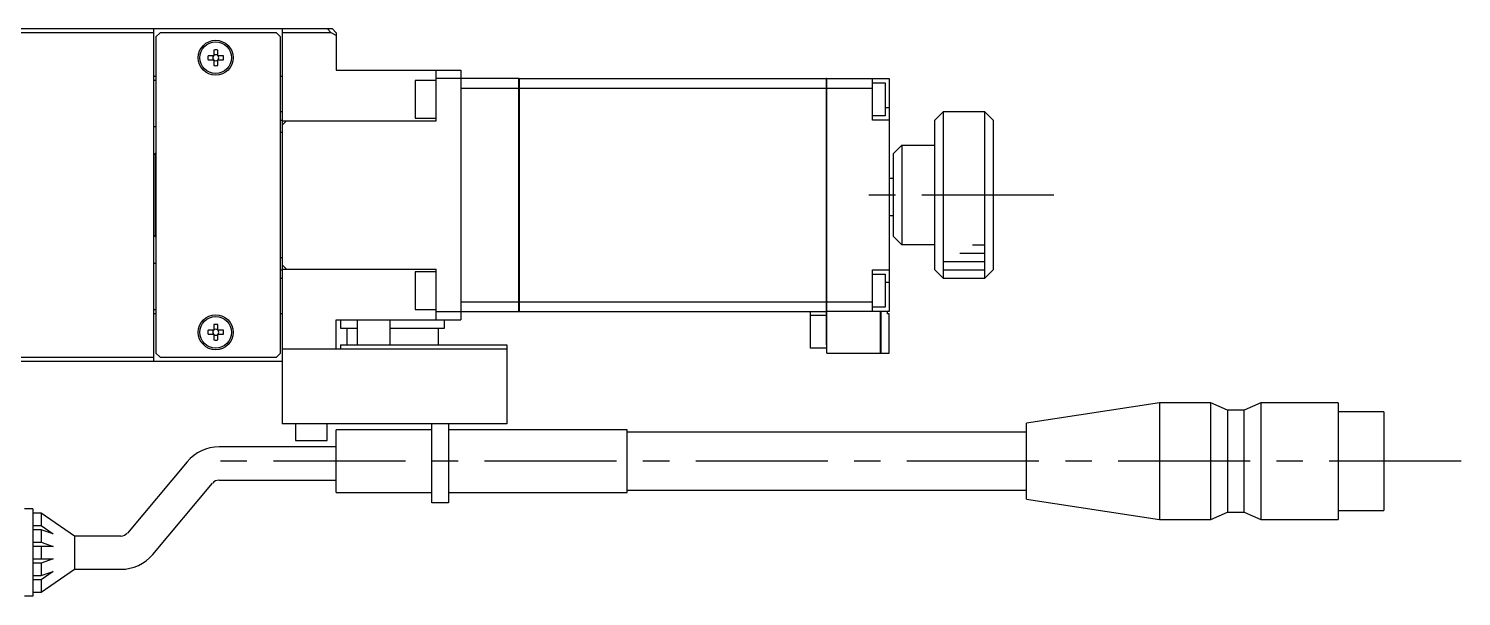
# Model space of a CAD drawing. Extents: x 0 to 726, y -8 to 415.
# Drawn here: x 553.5 to 725.8, y 247.2 to 315.5 of the extents above; entities that cross this region are included whole.
import ezdxf

# ---------------------------------------------------------------- set-up
doc = ezdxf.new("R2010")
doc.units = 0
doc.header["$LTSCALE"] = 0.5
doc.linetypes.add('CENTER', pattern=[50.8, 31.75, -6.35, 6.35, -6.35])
for name, color, linetype in [('MSM_CENTER', 1, 'CENTER'), ('MSM_CONTINUOUS', 7, 'CONTINUOUS'), ('MSM_NARROW', 5, 'CONTINUOUS')]:
    doc.layers.add(name, color=color, linetype=linetype)

msp = doc.modelspace()

# ---------------------------------------------------------------- linework, layer by layer
at = {"layer": 'MSM_CENTER'}
for p, q in [((676.8, 295.49), (652.25, 295.49)), ((725.82, 263.49), (574.01, 263.49))]:
    msp.add_line(p, q, dxfattribs=at)
at = {"layer": 'MSM_CONTINUOUS'}
for p, q in [((546.51, 315.49), (590.01, 315.49)), ((568.51, 315.49), (568.51, 275.49)), ((584.01, 315.49), (584.01, 267.99)), ((589.9, 314.99), (589.4, 315.49)), ((590.01, 315.49), (590.51, 314.99)), ((568.51, 314.99), (546.51, 314.99)), ((569.31, 314.99), (568.81, 314.49)), ((568.81, 314.49), (568.81, 276.49)), ((583.31, 314.99), (569.31, 314.99)), ((583.81, 314.49), (583.31, 314.99)), ((583.81, 276.49), (583.81, 314.49)), ((589.9, 314.99), (584.01, 314.99)), ((590.51, 314.68), (589.9, 314.99)), ((590.51, 314.99), (590.51, 310.49)), ((575.77, 312.23), (575.09, 312.23)), ((575.77, 312.91), (575.77, 312.23)), ((576.25, 312.23), (576.25, 312.91)), ((576.93, 312.23), (576.25, 312.23)), ((575.09, 311.75), (575.77, 311.75)), ((575.77, 311.75), (575.77, 311.07)), ((576.25, 311.07), (576.25, 311.75)), ((576.25, 311.75), (576.93, 311.75)), ((590.51, 310.49), (605.51, 310.49)), ((602.51, 304.39), (602.51, 310.49)), ((605.51, 310.49), (605.51, 280.49)), ((568.81, 309.74), (568.51, 309.74)), ((568.81, 309.24), (568.51, 309.24)), ((584.01, 309.74), (583.81, 309.74)), ((600.01, 309.24), (600.01, 304.74)), ((602.51, 309.24), (600.01, 309.24)), ((612.46, 309.49), (602.51, 309.49)), ((612.46, 281.49), (612.46, 309.49)), ((612.51, 309.48), (612.46, 309.48)), ((612.51, 309.49), (649.46, 309.49)), ((612.51, 309.49), (612.51, 281.49)), ((649.46, 277.49), (649.46, 309.49)), ((649.51, 309.48), (649.46, 309.48)), ((649.51, 276.49), (649.51, 309.49)), ((649.51, 309.49), (657.01, 309.49)), ((655.01, 304.49), (655.01, 309.49)), ((655.01, 308.99), (656.51, 308.99)), ((656.51, 308.99), (656.51, 304.99)), ((657.01, 309.49), (657.01, 281.49)), ((605.51, 308.33), (612.46, 308.33)), ((612.51, 308.33), (612.46, 308.33)), ((612.51, 308.33), (649.46, 308.33)), ((649.51, 308.33), (649.46, 308.33)), ((649.51, 308.33), (655.01, 308.33)), ((584.01, 305.49), (583.81, 305.49)), ((657.01, 305.99), (656.51, 305.99)), ((663.51, 305.49), (662.51, 304.49)), ((663.51, 305.49), (663.51, 285.49)), ((668.51, 305.49), (663.51, 305.49)), ((668.51, 285.49), (668.51, 305.49)), ((669.51, 304.49), (668.51, 305.49)), ((568.51, 303.74), (568.81, 303.74)), ((583.81, 304.49), (584.01, 304.49)), ((584.01, 303.89), (584.51, 304.39)), ((584.01, 304.39), (602.51, 304.39)), ((600.01, 304.74), (602.51, 304.74)), ((656.51, 304.99), (655.01, 304.99)), ((657.01, 304.49), (655.01, 304.49)), ((662.51, 286.49), (662.51, 304.49)), ((669.51, 304.49), (669.51, 286.49)), ((584.01, 302.99), (583.81, 302.99)), ((568.71, 300.49), (568.51, 300.29)), ((568.71, 300.49), (568.71, 290.49)), ((568.81, 300.49), (568.71, 300.49)), ((658.51, 301.49), (657.51, 300.49)), ((657.51, 290.49), (657.51, 300.49)), ((658.51, 301.49), (662.51, 301.49)), ((658.51, 301.49), (658.51, 289.49)), ((657.51, 297.49), (657.01, 297.49)), ((657.51, 292.99), (657.01, 292.99)), ((568.51, 290.69), (568.71, 290.49)), ((568.71, 290.49), (568.81, 290.49)), ((657.51, 290.49), (658.51, 289.49)), ((662.51, 289.49), (658.51, 289.49)), ((583.81, 287.99), (584.01, 287.99)), ((568.81, 287.24), (568.51, 287.24)), ((583.81, 286.49), (584.01, 286.49)), ((584.51, 286.59), (584.01, 287.09)), ((584.01, 286.59), (602.51, 286.59)), ((600.01, 286.24), (600.01, 281.74)), ((602.51, 286.24), (600.01, 286.24)), ((602.51, 280.49), (602.51, 286.59)), ((655.01, 286.49), (657.01, 286.49)), ((655.01, 281.49), (655.01, 286.49)), ((662.51, 286.49), (663.51, 285.49)), ((668.51, 285.49), (669.51, 286.49)), ((583.81, 285.49), (584.01, 285.49)), ((655.01, 285.99), (656.51, 285.99)), ((656.51, 285.99), (656.51, 281.99)), ((657.01, 284.99), (656.51, 284.99)), ((663.51, 285.49), (668.51, 285.49)), ((605.51, 282.64), (612.46, 282.64)), ((612.51, 282.65), (612.46, 282.65)), ((612.51, 282.64), (649.46, 282.64)), ((649.51, 282.65), (649.46, 282.65)), ((649.51, 282.64), (655.01, 282.64)), ((568.51, 281.74), (568.81, 281.74)), ((568.51, 281.24), (568.81, 281.24)), ((583.81, 281.24), (584.01, 281.24)), ((600.01, 281.74), (602.51, 281.74)), ((602.51, 281.49), (612.46, 281.49)), ((612.51, 281.5), (612.46, 281.5)), ((612.51, 281.49), (649.46, 281.49)), ((647.51, 281.49), (647.51, 277.09)), ((649.46, 280.99), (647.51, 280.99)), ((649.51, 281.5), (649.46, 281.5)), ((657.01, 281.49), (649.51, 281.49)), ((656.51, 281.99), (655.01, 281.99)), ((655.96, 276.49), (655.96, 281.49)), ((656.01, 281.49), (656.01, 276.49)), ((656.81, 281.19), (656.81, 281.49)), ((657.01, 281.19), (656.81, 281.19)), ((657.01, 276.49), (657.01, 281.19)), ((575.77, 279.23), (575.09, 279.23)), ((575.77, 279.91), (575.77, 279.23)), ((576.25, 279.23), (576.25, 279.91)), ((576.93, 279.23), (576.25, 279.23)), ((590.51, 276.99), (590.51, 280.49)), ((590.51, 280.49), (605.51, 280.49)), ((591.01, 280.49), (591.01, 279.49)), ((591.01, 279.49), (593.01, 279.49)), ((591.76, 279.49), (591.76, 277.49)), ((593.01, 280.49), (593.01, 277.49)), ((597.01, 277.49), (597.01, 280.49)), ((597.01, 279.49), (603.51, 279.49)), ((602.76, 279.49), (602.76, 277.49)), ((603.51, 279.49), (603.51, 280.49)), ((575.09, 278.75), (575.77, 278.75)), ((575.77, 278.75), (575.77, 278.07)), ((576.25, 278.07), (576.25, 278.75)), ((576.25, 278.75), (576.93, 278.75)), ((591.01, 277.49), (611.01, 277.49)), ((591.01, 277.49), (591.01, 276.99)), ((611.01, 277.49), (611.01, 267.99)), ((649.51, 277.49), (649.46, 277.49)), ((546.51, 275.99), (568.51, 275.99)), ((568.81, 276.49), (569.31, 275.99)), ((569.31, 275.99), (583.31, 275.99)), ((583.31, 275.99), (583.81, 276.49)), ((584.01, 276.99), (611.01, 276.99)), ((649.51, 277.09), (647.51, 277.09)), ((649.51, 276.49), (655.96, 276.49)), ((656.01, 276.54), (655.96, 276.54)), ((656.01, 276.49), (657.01, 276.49)), ((584.01, 275.49), (546.51, 275.49)), ((689.51, 270.49), (673.51, 268.06)), ((695.71, 270.49), (689.51, 270.49)), ((689.51, 270.49), (689.51, 256.49)), ((697.71, 269.64), (695.71, 270.49)), ((695.71, 256.49), (695.71, 270.49)), ((699.71, 269.64), (697.71, 269.64)), ((697.71, 269.64), (697.71, 257.34)), ((701.71, 270.49), (699.71, 269.64)), ((699.71, 257.34), (699.71, 269.64)), ((711.01, 270.49), (701.71, 270.49)), ((701.71, 270.49), (701.71, 256.49)), ((711.01, 270.49), (711.01, 256.49)), ((716.51, 269.44), (711.01, 269.44)), ((716.51, 269.44), (716.51, 257.54)), ((611.01, 267.99), (584.01, 267.99)), ((585.61, 267.99), (585.61, 265.99)), ((589.41, 265.99), (589.41, 267.99)), ((590.51, 259.74), (590.51, 267.24)), ((602.01, 267.24), (590.51, 267.24)), ((602.01, 258.49), (602.01, 267.99)), ((604.01, 267.99), (604.01, 258.49)), ((625.51, 267.24), (604.01, 267.24)), ((625.51, 259.74), (625.51, 267.24)), ((673.51, 258.92), (673.51, 268.06)), ((585.61, 265.99), (589.41, 265.99)), ((673.51, 266.99), (625.51, 266.99)), ((590.51, 265.21), (576.41, 265.21)), ((572.58, 263.43), (565.38, 254.85)), ((568.44, 252.28), (575.64, 260.86)), ((576.41, 261.21), (590.51, 261.21)), ((590.51, 259.74), (602.01, 259.74)), ((604.01, 258.49), (602.01, 258.49)), ((604.01, 259.74), (625.51, 259.74)), ((625.51, 259.99), (673.51, 259.99)), ((673.51, 258.92), (689.51, 256.49)), ((554.01, 257.74), (553.01, 257.74)), ((554.01, 257.74), (554.01, 247.24)), ((555.01, 257.24), (554.01, 257.24)), ((559.01, 254.49), (555.01, 257.24)), ((555.01, 257.24), (555.01, 255.74)), ((695.71, 256.49), (697.71, 257.34)), ((697.71, 257.34), (699.71, 257.34)), ((699.71, 257.34), (701.71, 256.49)), ((711.01, 257.54), (716.51, 257.54)), ((554.01, 255.74), (555.01, 255.74)), ((555.01, 255.24), (554.01, 255.24)), ((555.01, 255.74), (556.47, 254.74)), ((556.47, 254.74), (555.01, 255.24)), ((555.01, 255.24), (555.01, 253.74)), ((689.51, 256.49), (695.71, 256.49)), ((701.71, 256.49), (711.01, 256.49)), ((554.01, 253.74), (555.01, 253.74)), ((555.01, 253.74), (556.47, 253.24)), ((559.01, 254.49), (559.01, 250.49)), ((564.61, 254.49), (559.01, 254.49)), ((556.47, 253.24), (554.01, 253.24)), ((554.01, 251.74), (556.47, 251.74)), ((555.01, 253.24), (555.01, 251.74)), ((556.47, 251.74), (555.01, 251.24)), ((555.01, 251.24), (554.01, 251.24)), ((555.01, 251.24), (555.01, 249.74)), ((555.01, 247.74), (559.01, 250.49)), ((556.47, 250.24), (555.01, 249.24)), ((555.01, 249.74), (556.47, 250.24)), ((559.01, 250.49), (564.61, 250.49)), ((554.01, 249.74), (555.01, 249.74)), ((555.01, 249.24), (554.01, 249.24)), ((555.01, 249.24), (555.01, 247.74)), ((554.01, 247.24), (553.01, 247.24)), ((554.01, 247.74), (555.01, 247.74))]:
    msp.add_line(p, q, dxfattribs=at)
for centre, radius in [((576.01, 311.99), 2.1), ((576.01, 311.99), 1.9), ((576.01, 278.99), 2.1), ((576.01, 278.99), 1.9)]:
    msp.add_circle(centre, radius, dxfattribs=at)
for centre, radius, start, end in [((576.01, 311.99), 0.95, 165.3667, 194.6333), ((576.01, 311.99), 0.365, 138.8496, 221.1504), ((576.01, 311.99), 0.95, 75.3667, 104.6333), ((576.01, 311.99), 0.365, 48.8496, 131.1504), ((576.01, 311.99), 0.365, 318.8496, 41.1504), ((576.01, 311.99), 0.95, 345.3667, 14.6333), ((576.01, 311.99), 0.365, 228.8496, 311.1504), ((576.01, 311.99), 0.95, 255.3667, 284.6333), ((576.01, 278.99), 0.95, 165.3667, 194.6333), ((576.01, 278.99), 0.365, 138.8496, 221.1504), ((576.01, 278.99), 0.95, 75.3667, 104.6333), ((576.01, 278.99), 0.365, 48.8496, 131.1504), ((576.01, 278.99), 0.365, 318.8496, 41.1504), ((576.01, 278.99), 0.95, 345.3667, 14.6333), ((576.01, 278.99), 0.365, 228.8496, 311.1504), ((576.01, 278.99), 0.95, 255.3667, 284.6333), ((576.41, 260.21), 5, 90, 140), ((576.41, 260.21), 1, 90, 140), ((564.61, 255.49), 1, 270, 320), ((564.61, 255.49), 5, 270, 320)]:
    msp.add_arc(centre, radius, start, end, dxfattribs=at)
at = {"layer": 'MSM_NARROW'}
for p, q in [((667.01, 289.49), (668.51, 289.49)), ((665.51, 288.49), (668.51, 288.49)), ((663.51, 287.49), (668.51, 287.49)), ((663.51, 286.49), (668.51, 286.49))]:
    msp.add_line(p, q, dxfattribs=at)

doc.saveas('drawing.dxf')
